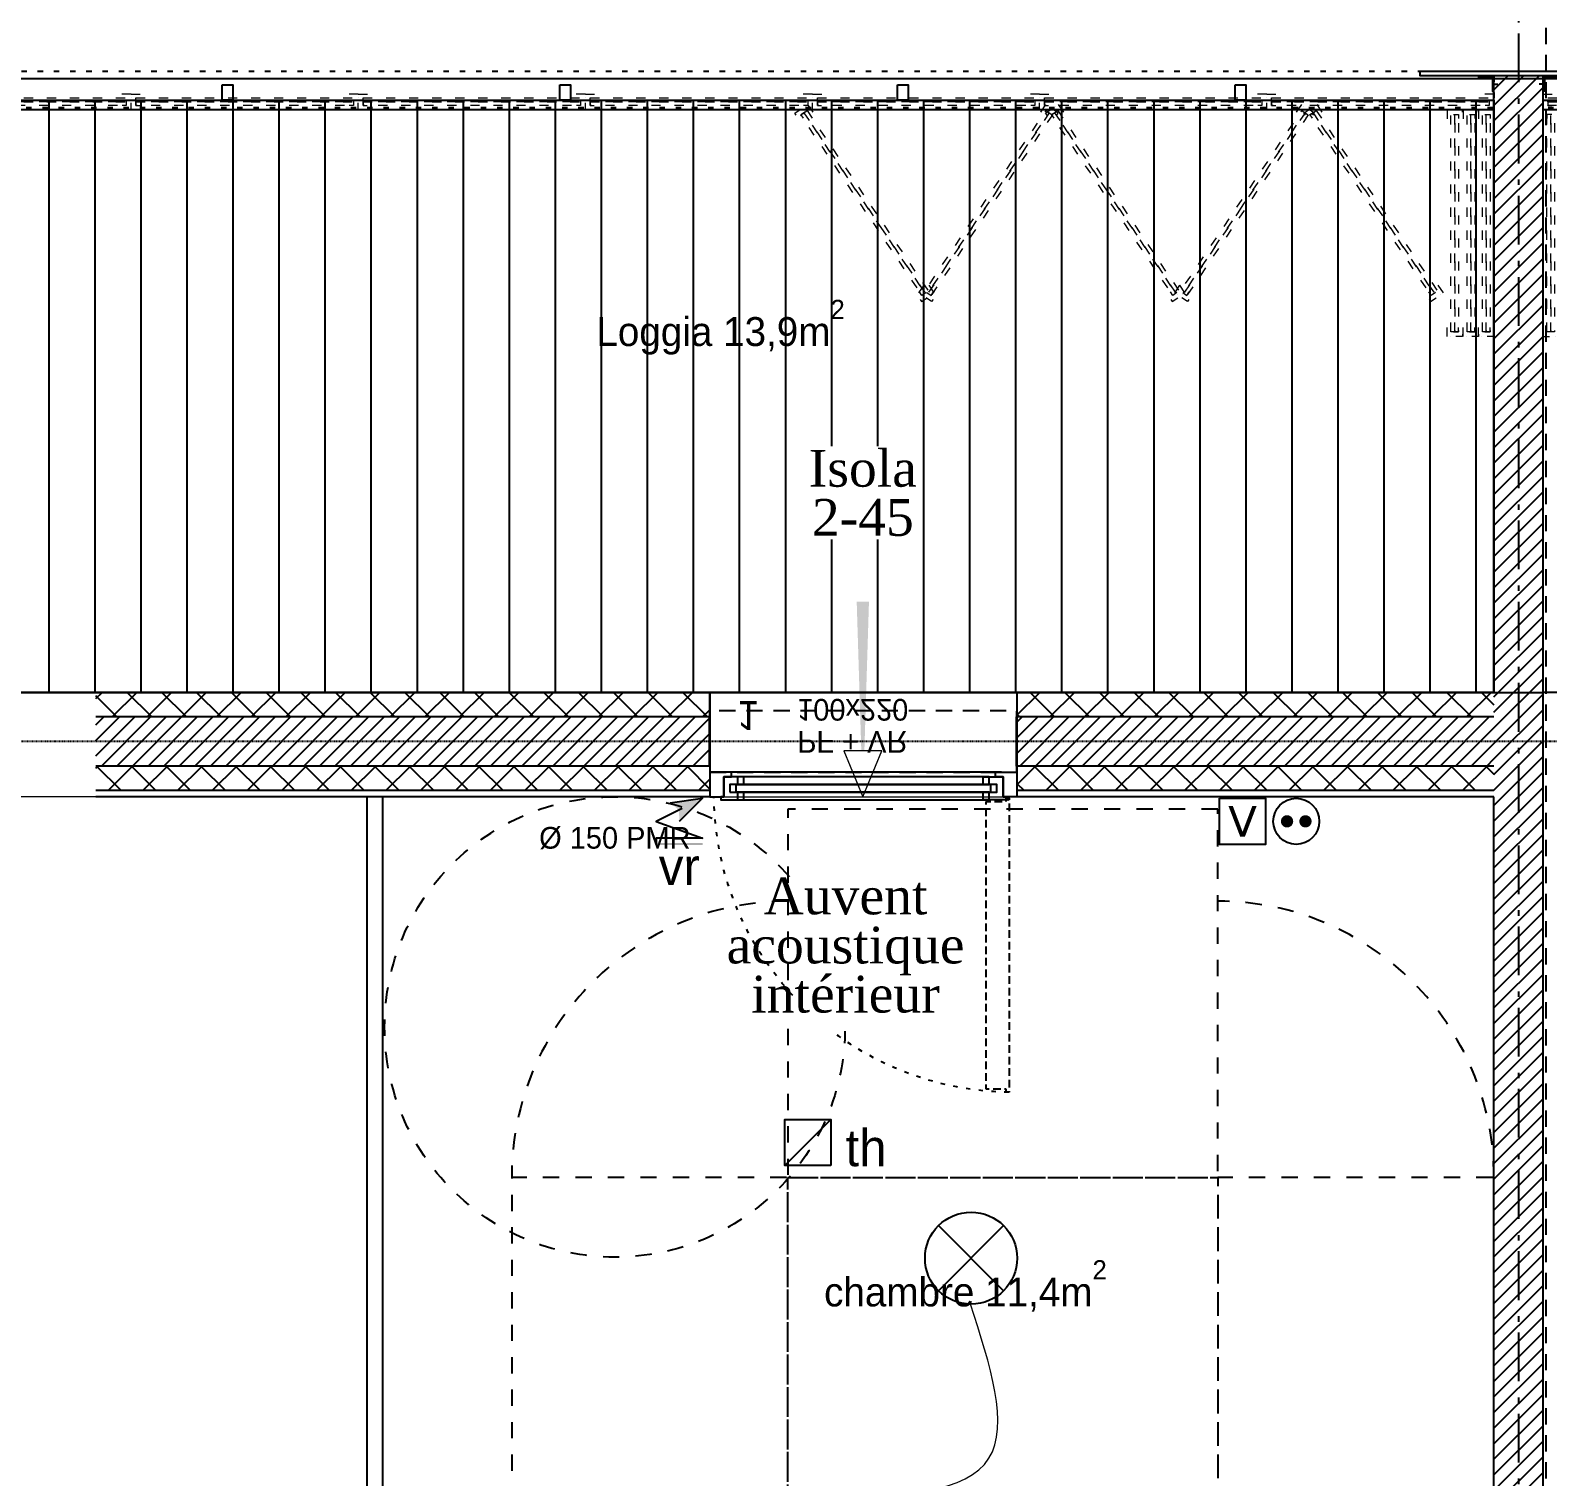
# Model space of a CAD drawing. Header units: centimetres. Extents: x 2191 to 12545, y -680 to 18662.
# Drawn here: x 9317.7 to 9812, y 4661.8 to 5133.1 of the extents above; entities that cross this region are included whole.
import ezdxf

# ---------------------------------------------------------------- set-up
doc = ezdxf.new("R2010")
doc.units = ezdxf.units.CM
for name, pattern in [('ACAD_ISO03W100', [0.295276, 0.11811, -0.177165]), ('Style de ligne -1', [0.41664, 0.20828, -0.20836]), ('Style de ligne -11', [0.347222, 0.20828, -0.138942]), ('Style de ligne -14', [0.147638, 0.098425, -0.049213]), ('Style de ligne -17', [0.347222, 0.20828, -0.138942]), ('Style de ligne -18', [0.164042, 0.054681, -0.109361]), ('Style de ligne -5', [0.20828, 0.069425, -0.138855]), ('Style de ligne -6', [1.04164, 0.625, -0.20828, 0.06943, -0.13893]), ('VW-01', [0.41656, 0.20828, -0.20828])]:
    doc.linetypes.add(name, pattern=pattern)
for name, color, linetype in [('B Aménagement intérieur', 252, 'Continuous'), ('B Faux plafonds', 252, 'Continuous'), ('B GÈnÈral_Hatch', 252, 'Continuous'), ('B Général', 252, 'Continuous'), ('C ANNOTATIONS-axes horizontaux', 252, 'Style de ligne -1'), ('C ANNOTATIONS-niveaux', 252, 'Continuous'), ('C ANNOTATIONS-PMR', 252, 'Style de ligne -5'), ('C ANNOTATIONS-prestations', 252, 'Continuous'), ('C ANNOTATIONS-texte', 252, 'Continuous'), ('D SURFACES-shab', 252, 'Continuous'), ('prlm-CHAUFF', 4, 'Continuous'), ('prlm-VMC', 93, 'Continuous')]:
    doc.layers.add(name, color=color, linetype=linetype)
for name, color, linetype, lineweight in [('B BATI-lumon', 252, 'Continuous', 20), ('prlm-ELEC-CFA', 1, 'Continuous', 25), ('prlm-ELEC-CFO', 1, 'Continuous', 25)]:
    doc.layers.add(name, color=color, linetype=linetype, lineweight=lineweight)
doc.styles.add('Eurostile', font='Eurosti.TTF')
doc.styles.add('Eurostile (bold)', font='Eurostib.TTF')
doc.styles.add('Eurostile (italic)', font='Eurostib.TTF')
doc.styles.add('prlm-elec-cfa', font='comic.ttf', dxfattribs={"height": 12})
doc.styles.add('prlm-elec-cfo', font='comic.ttf', dxfattribs={"height": 12})
doc.styles.add('prlm-vmc', font='pala.ttf', dxfattribs={"height": 14})
doc.styles.get("Standard").update_dxf_attribs({"font": 'isocp.shx', "height": 15})
pattern_1 = [(45, (0, 0), (2.4253472, -2.6458333), [])]
pattern_2 = [(225, (0, 0), (5.656854, -5.656854), []), (315, (0, 0), (-5.656854, -5.656854), [])]
pattern_3 = [(135, (0, 0), (-5.656854, -5.656854), []), (225, (0, 0), (-5.656854, 5.656854), [])]

# ---------------------------------------------------------------- blocks, each defined once
blk = doc.blocks.new('A 70.Groupe-10-1')
at = {"layer": 'B Général', "linetype": 'Style de ligne -11', "ltscale": 25.4}
blk.add_line((2145.67, -1173.93), (2145.67, 946.07), dxfattribs=at)
blk = doc.blocks.new('B 70.Groupe-15-1')
at = {"layer": 'B Faux plafonds', "linetype": 'Continuous'}
blk.add_line((9060.8, 5117.4), (9794.48, 5117.4), dxfattribs=at)
at = {"layer": 'B Faux plafonds', "linetype": 'Style de ligne -5', "ltscale": 25.4, "flags": 128}
blk.add_lwpolyline([(9060.8, 5119.84), (9794.48, 5119.84), (9794.48, 5107.88), (9060.8, 5107.88)], close=True, dxfattribs=at)
at = {"layer": 'B Général', "linetype": 'Continuous'}
for p, q in [((9323.64, 5110.39), (9323.64, 4917.39)), ((9338.64, 5110.39), (9338.64, 4917.39)), ((9353.64, 5110.39), (9353.64, 4917.39)), ((9368.64, 5110.39), (9368.64, 4917.39)), ((9383.64, 5110.39), (9383.64, 4917.39)), ((9398.64, 5110.39), (9398.64, 4917.39)), ((9413.64, 5110.39), (9413.64, 4917.39)), ((9428.64, 5110.39), (9428.64, 4917.39)), ((9443.64, 5110.39), (9443.64, 4917.39)), ((9458.64, 5110.39), (9458.64, 4917.39)), ((9473.64, 5110.39), (9473.64, 4917.39)), ((9488.64, 5110.39), (9488.64, 4917.39)), ((9503.64, 5110.39), (9503.64, 4917.39)), ((9518.64, 5110.39), (9518.64, 4917.39)), ((9533.64, 5110.39), (9533.64, 4917.39)), ((9548.64, 5110.39), (9548.64, 4917.39)), ((9563.64, 5110.39), (9563.64, 4917.39)), ((9578.64, 5110.39), (9578.64, 4917.39)), ((9593.64, 5110.39), (9593.64, 4917.39)), ((9608.64, 5110.39), (9608.64, 4917.39)), ((9623.64, 5110.39), (9623.64, 4917.39)), ((9638.64, 5110.39), (9638.64, 4917.39)), ((9653.64, 5110.39), (9653.64, 4917.39)), ((9668.64, 5110.39), (9668.64, 4917.39)), ((9683.64, 5110.39), (9683.64, 4917.39)), ((9698.64, 5110.39), (9698.64, 4917.39)), ((9713.64, 5110.39), (9713.64, 4917.39)), ((9728.64, 5110.39), (9728.64, 4917.39)), ((9743.64, 5110.39), (9743.64, 4917.39)), ((9758.64, 5110.39), (9758.64, 4917.39)), ((9773.64, 5110.39), (9773.64, 4917.39)), ((9788.64, 5110.39), (9788.64, 4917.39))]:
    blk.add_line(p, q, dxfattribs=at)
at = {"layer": 'B Général', "linetype": 'Continuous', "flags": 128}
for points in [[(9380.14, 5115.34), (9383.64, 5115.34), (9383.64, 5110.34), (9380.14, 5110.34)], [(9490.14, 5115.34), (9493.64, 5115.34), (9493.64, 5110.34), (9490.14, 5110.34)], [(9600.14, 5115.34), (9603.64, 5115.34), (9603.64, 5110.34), (9600.14, 5110.34)], [(9710.14, 5115.34), (9713.64, 5115.34), (9713.64, 5110.34), (9710.14, 5110.34)], [(9060.8, 5110.34), (9794.48, 5110.34), (9794.48, 4917.39), (9060.8, 4917.39)]]:
    blk.add_lwpolyline(points, close=True, dxfattribs=at)
blk = doc.blocks.new('B 70.Rond 150_PMR')
at = {"layer": 'B Général', "linetype": 'VW-01', "ltscale": 25.4}
blk.add_circle((0, 0), 75, dxfattribs=at)
at = {"layer": 'B Général', "insert": (-61.5, 0), "char_height": 7.059, "attachment_point": 5, "rotation": 90, "line_spacing_factor": 0.894142, "style": 'Eurostile (italic)'}
blk.add_mtext('Ø 150 PMR', dxfattribs=at)
blk = doc.blocks.new('B 70.Groupe-3-1')
at = {"layer": 'B Général', "linetype": 'VW-01', "ltscale": 25.4}
blk.add_line((70, -114.99), (-70, -80.35), dxfattribs=at)
at = {"layer": 'B Général', "linetype": 'VW-01', "ltscale": 25.4, "flags": 128}
for points in [[(-70, 35), (70, 35), (70, -155), (-70, -155)], [(-70, -114.99), (70, -114.99), (70, -155), (-70, -155)]]:
    blk.add_lwpolyline(points, close=True, dxfattribs=at)
blk = doc.blocks.new('B 70.Lit 140.190_PMR 2')
at = {"layer": 'B Général', "linetype": 'VW-01', "ltscale": 25.4, "flags": 128}
for points in [[(70, 155), (-70, 155), (-70, 35), (70, 35)], [(-70, -155), (-70, 35), (-160, 35), (-160, -155)], [(160, -155), (160, 35), (70, 35), (70, -155)]]:
    blk.add_lwpolyline(points, close=True, dxfattribs=at)
at = {"layer": 'B Général', "linetype": 'VW-01', "ltscale": 25.4}
for centre, start, end in [((-70, 35), 90, 180), ((70, 35), 0, 90)]:
    blk.add_arc(centre, 90, start, end, dxfattribs=at)
at = {"layer": 'B Général'}
blk.add_blockref('B 70.Groupe-3-1', (0, 0), dxfattribs=at)
blk = doc.blocks.new('B 70.T2 S105 (2D)')
at = {"layer": 'B Général', "linetype": 'Continuous'}
for p, q in [((-0.41, 291.55), (-0.41, -34.02)), ((-0.41, 291.55), (-0.41, -34.02)), ((4.59, 291.55), (4.59, -34.02)), ((4.59, 291.55), (4.59, -23.44))]:
    blk.add_line(p, q, dxfattribs=at)
at = {"layer": 'D SURFACES-shab', "lineweight": 18, "flags": 128}
for points in [[(-366.96, -285.55), (-79.41, -285.55), (-79.41, -224.52), (-65.42, -224.52), (-65.42, -194.52), (-65.42, -194.52), (-65.42, -129.52), (-0.41, -129.52), (-0.41, 291.55), (-366.96, 291.55), (-366.96, -99.44), (-366.96, -99.44), (-366.96, -165.55), (-366.96, -165.55)], [(4.59, 291.55), (366.73, 291.55), (366.73, -22.47), (4.59, -22.47)]]:
    blk.add_lwpolyline(points, close=True, dxfattribs=at)
at = {"layer": 'B Général'}
blk.add_blockref('B 70.Lit 140.190_PMR 2', (206.73, 132.53), dxfattribs=at)
at = {"layer": 'C ANNOTATIONS-PMR', "ltscale": 25.4, "rotation": 270}
blk.add_blockref('B 70.Rond 150_PMR', (80.33, 216.55), dxfattribs=at)
at = {"layer": 'C ANNOTATIONS-texte', "insert": (148.5, 140.54), "char_height": 9.412, "width": 108, "attachment_point": 1, "line_spacing_factor": 0.894142, "style": 'Eurostile'}
blk.add_mtext('chambre 11,4m{\\H0.6667x;\\S2^ ;}', dxfattribs=at)
blk = doc.blocks.new('B 70.PF 100.220 + VR')
at = {"layer": 'B Général', "linetype": 'Continuous'}
for p, q in [((-50, 7), (-50, 17)), ((50, 7), (50, 17))]:
    blk.add_line(p, q, dxfattribs=at)
at = {"layer": 'B Général', "linetype": 'Continuous', "lineweight": 35}
for p, q in [((-50, 7), (-50, -9)), ((50, 7), (50, -9))]:
    blk.add_line(p, q, dxfattribs=at)
at = {"layer": 'B Général'}
blk.add_line((45, 9), (-45, 9), dxfattribs=at)
at = {"layer": 'B Général', "linetype": 'Style de ligne -14', "ltscale": 25.4, "flags": 128}
blk.add_lwpolyline([(47.5, 113.27), (46.5, 113.27), (46.5, 112.27), (40, 112.27), (40, 18.5), (46.5, 18.5), (46.5, 17.5), (47.5, 17.5)], close=True, dxfattribs=at)
at = {"layer": 'B Général', "flags": 128}
for points in [[(-43, 10.5), (-43, 9), (-50, 9), (-50, 17), (-45.5, 17), (-45.5, 10.5)], [(-43.5, 15.5), (43.5, 15.5), (43.5, 13), (-43.5, 13)], [(-41, 18), (41, 18), (41, 15.5), (-41, 15.5)], [(43, 10.5), (43, 9), (50, 9), (50, 17), (45.5, 17), (45.5, 10.5)], [(-41, 13), (41, 13), (41, 10.5), (-41, 10.5)]]:
    blk.add_lwpolyline(points, close=True, dxfattribs=at)
at = {"layer": 'B Général', "linetype": 'Continuous', "flags": 128}
for points in [[(-39, 15.5), (-41.5, 15.5), (-41.5, 13), (-39, 13), (-39, 10.5), (-45.5, 10.5), (-45.5, 17), (-46.5, 17), (-46.5, 18), (-39, 18)], [(39, 15.5), (41.5, 15.5), (41.5, 13), (39, 13), (39, 10.5), (45.5, 10.5), (45.5, 17), (46.5, 17), (46.5, 18), (39, 18)]]:
    blk.add_lwpolyline(points, close=True, dxfattribs=at)
at = {"layer": 'B Général', "linetype": 'Style de ligne -17', "ltscale": 25.4, "flags": 128}
blk.add_lwpolyline([(-50, 9), (50, 9), (50, -11), (-50, -11)], close=True, dxfattribs=at)
at = {"layer": 'B Général', "flags": 128}
blk.add_lwpolyline([(-50, -9), (-50, -17), (50, -17), (50, -9)], dxfattribs=at)
at = {"layer": 'B Général'}
blk.add_circle((47, 17.5), 0.5, dxfattribs=at)
at = {"layer": 'B Général', "linetype": 'Style de ligne -18', "ltscale": 25.4}
blk.add_arc((48.78, 15.78), 97.5, 90.8973, 179.2823, dxfattribs=at)
at = {"layer": 'B Général', "insert": (-21.61, 2.65), "char_height": 7.059, "attachment_point": 1, "rotation": 360, "line_spacing_factor": 0.894142, "style": 'Eurostile'}
blk.add_mtext('PF + VR', dxfattribs=at)
at = {"layer": 'C ANNOTATIONS-prestations', "attachment_point": 1, "rotation": 360, "line_spacing_factor": 0.894142}
for s, insert, char_height, style in [('1', (-41.14, -4.77), 9.41, 'Eurostile (bold)'), ('100x220', (-21.61, -7.83), 7.059, 'Eurostile')]:
    blk.add_mtext(s, dxfattribs=dict(at, insert=insert, char_height=char_height, style=style))
blk = doc.blocks.new('B 70.Groupe-35-1')
at = {"layer": 'B Général', "linetype": 'Style de ligne -5', "ltscale": 25.4}
for p, q in [((9793.98, 5115.59), (9795.7, 5115.59)), ((9810.98, 5115.59), (9809.27, 5115.59))]:
    blk.add_line(p, q, dxfattribs=at)
at = {"layer": 'B Général', "linetype": 'Continuous', "flags": 128}
for points in [[(9770.48, 5119.84), (9870.48, 5119.84), (9870.48, 5118.34), (9770.48, 5118.34)], [(9794.48, 5114.5), (9794.48, 5118.34), (9789.48, 5118.34), (9789.48, 5117.84), (9793.98, 5117.84), (9793.98, 5113.34), (9794.48, 5113.34)], [(9810.48, 5114.5), (9810.48, 5118.34), (9815.48, 5118.34), (9815.48, 5117.84), (9810.98, 5117.84), (9810.98, 5113.34), (9810.48, 5113.34)]]:
    blk.add_lwpolyline(points, close=True, dxfattribs=at)
blk = doc.blocks.new('B 70.Groupe-36-1')
at = {"layer": 'B Général', "linetype": 'Continuous'}
blk.add_line((9810.48, 5117.4), (10544.17, 5117.4), dxfattribs=at)
at = {"layer": 'B Général', "linetype": 'Style de ligne -5', "ltscale": 25.4, "flags": 128}
blk.add_lwpolyline([(9810.48, 5119.84), (10546.87, 5119.84), (10546.87, 5107.88), (9810.48, 5107.88)], close=True, dxfattribs=at)
at = {"layer": 'B Général', "linetype": 'Continuous', "flags": 128}
blk.add_lwpolyline([(9810.48, 5110.34), (10546.87, 5110.34), (10546.87, 4917.39), (9810.48, 4917.39)], close=True, dxfattribs=at)
blk = doc.blocks.new('B 70.Groupe-65-1')
at = {"layer": 'B BATI-lumon', "linetype": 'ACAD_ISO03W100', "ltscale": 25.4, "flags": 128}
for points in [[(9276.48, 5112.35), (9279.98, 5112.35), (9279.98, 5111.11), (9278.06, 5111.11), (9278.06, 5108.61), (9279.98, 5108.61), (9279.98, 5107.35), (9276.48, 5107.35), (9276.48, 5111.35), (9276.48, 5111.35)], [(9350.48, 5112.35), (9346.98, 5112.35), (9346.98, 5111.11), (9348.91, 5111.11), (9348.91, 5108.61), (9346.98, 5108.61), (9346.98, 5107.35), (9350.48, 5107.35), (9350.48, 5111.35), (9350.48, 5111.35)], [(9278.06, 5111.11), (9348.91, 5111.11), (9348.91, 5109.86), (9278.06, 5109.86)], [(9278.06, 5109.86), (9348.91, 5109.86), (9348.91, 5108.61), (9278.06, 5108.61)]]:
    blk.add_lwpolyline(points, close=True, dxfattribs=at)
blk = doc.blocks.new('B 70.Groupe-66-1')
at = {"layer": 'B BATI-lumon', "linetype": 'ACAD_ISO03W100', "ltscale": 25.4, "flags": 128}
for points in [[(9350.48, 5112.35), (9353.98, 5112.35), (9353.98, 5111.11), (9352.06, 5111.11), (9352.06, 5108.61), (9353.98, 5108.61), (9353.98, 5107.35), (9350.48, 5107.35), (9350.48, 5111.35), (9350.48, 5111.35)], [(9424.48, 5112.35), (9420.98, 5112.35), (9420.98, 5111.11), (9422.91, 5111.11), (9422.91, 5108.61), (9420.98, 5108.61), (9420.98, 5107.35), (9424.48, 5107.35), (9424.48, 5111.35), (9424.48, 5111.35)], [(9352.06, 5111.11), (9422.91, 5111.11), (9422.91, 5109.86), (9352.06, 5109.86)], [(9352.06, 5109.86), (9422.91, 5109.86), (9422.91, 5108.61), (9352.06, 5108.61)]]:
    blk.add_lwpolyline(points, close=True, dxfattribs=at)
blk = doc.blocks.new('B 70.Groupe-67-1')
at = {"layer": 'B BATI-lumon', "linetype": 'ACAD_ISO03W100', "ltscale": 25.4, "flags": 128}
for points in [[(9424.48, 5112.35), (9427.98, 5112.35), (9427.98, 5111.11), (9426.06, 5111.11), (9426.06, 5108.61), (9427.98, 5108.61), (9427.98, 5107.35), (9424.48, 5107.35), (9424.48, 5111.35), (9424.48, 5111.35)], [(9498.48, 5112.35), (9494.98, 5112.35), (9494.98, 5111.11), (9496.91, 5111.11), (9496.91, 5108.61), (9494.98, 5108.61), (9494.98, 5107.35), (9498.48, 5107.35), (9498.48, 5111.35), (9498.48, 5111.35)], [(9426.06, 5111.11), (9496.91, 5111.11), (9496.91, 5109.86), (9426.06, 5109.86)], [(9426.06, 5109.86), (9496.91, 5109.86), (9496.91, 5108.61), (9426.06, 5108.61)]]:
    blk.add_lwpolyline(points, close=True, dxfattribs=at)
blk = doc.blocks.new('B 70.Groupe-68-1')
at = {"layer": 'B BATI-lumon', "linetype": 'ACAD_ISO03W100', "ltscale": 25.4, "flags": 128}
for points in [[(9498.48, 5112.35), (9501.98, 5112.35), (9501.98, 5111.11), (9500.06, 5111.11), (9500.06, 5108.61), (9501.98, 5108.61), (9501.98, 5107.35), (9498.48, 5107.35), (9498.48, 5111.35), (9498.48, 5111.35)], [(9572.48, 5112.35), (9568.98, 5112.35), (9568.98, 5111.11), (9570.91, 5111.11), (9570.91, 5108.61), (9568.98, 5108.61), (9568.98, 5107.35), (9572.48, 5107.35), (9572.48, 5111.35), (9572.48, 5111.35)], [(9500.06, 5111.11), (9570.91, 5111.11), (9570.91, 5109.86), (9500.06, 5109.86)], [(9500.06, 5109.86), (9570.91, 5109.86), (9570.91, 5108.61), (9500.06, 5108.61)]]:
    blk.add_lwpolyline(points, close=True, dxfattribs=at)
blk = doc.blocks.new('B 70.Groupe-69-1')
at = {"layer": 'B BATI-lumon', "linetype": 'ACAD_ISO03W100', "ltscale": 25.4, "flags": 128}
for points in [[(9572.48, 5112.35), (9575.98, 5112.35), (9575.98, 5111.11), (9574.06, 5111.11), (9574.06, 5108.61), (9575.98, 5108.61), (9575.98, 5107.35), (9572.48, 5107.35), (9572.48, 5111.35), (9572.48, 5111.35)], [(9646.48, 5112.35), (9642.98, 5112.35), (9642.98, 5111.11), (9644.91, 5111.11), (9644.91, 5108.61), (9642.98, 5108.61), (9642.98, 5107.35), (9646.48, 5107.35), (9646.48, 5111.35), (9646.48, 5111.35)], [(9574.06, 5111.11), (9644.91, 5111.11), (9644.91, 5109.86), (9574.06, 5109.86)], [(9574.06, 5109.86), (9644.91, 5109.86), (9644.91, 5108.61), (9574.06, 5108.61)]]:
    blk.add_lwpolyline(points, close=True, dxfattribs=at)
blk = doc.blocks.new('B 70.Groupe-70-1')
at = {"layer": 'B BATI-lumon', "linetype": 'ACAD_ISO03W100', "ltscale": 25.4, "flags": 128}
for points in [[(9646.48, 5112.35), (9649.98, 5112.35), (9649.98, 5111.11), (9648.06, 5111.11), (9648.06, 5108.61), (9649.98, 5108.61), (9649.98, 5107.35), (9646.48, 5107.35), (9646.48, 5111.35), (9646.48, 5111.35)], [(9720.48, 5112.35), (9716.98, 5112.35), (9716.98, 5111.11), (9718.91, 5111.11), (9718.91, 5108.61), (9716.98, 5108.61), (9716.98, 5107.35), (9720.48, 5107.35), (9720.48, 5111.35), (9720.48, 5111.35)], [(9648.06, 5111.11), (9718.91, 5111.11), (9718.91, 5109.86), (9648.06, 5109.86)], [(9648.06, 5109.86), (9718.91, 5109.86), (9718.91, 5108.61), (9648.06, 5108.61)]]:
    blk.add_lwpolyline(points, close=True, dxfattribs=at)
blk = doc.blocks.new('B 70.Groupe-71-1')
at = {"layer": 'B BATI-lumon', "linetype": 'ACAD_ISO03W100', "ltscale": 25.4, "flags": 128}
for points in [[(9720.48, 5112.35), (9723.98, 5112.35), (9723.98, 5111.11), (9722.06, 5111.11), (9722.06, 5108.61), (9723.98, 5108.61), (9723.98, 5107.35), (9720.48, 5107.35), (9720.48, 5111.35), (9720.48, 5111.35)], [(9794.48, 5112.35), (9790.98, 5112.35), (9790.98, 5111.11), (9792.91, 5111.11), (9792.91, 5108.61), (9790.98, 5108.61), (9790.98, 5107.35), (9794.48, 5107.35), (9794.48, 5111.35), (9794.48, 5111.35)], [(9722.06, 5111.11), (9792.91, 5111.11), (9792.91, 5109.86), (9722.06, 5109.86)], [(9722.06, 5109.86), (9792.91, 5109.86), (9792.91, 5108.61), (9722.06, 5108.61)]]:
    blk.add_lwpolyline(points, close=True, dxfattribs=at)
blk = doc.blocks.new('B 70.Groupe-72-1')
at = {"layer": 'B BATI-lumon', "linetype": 'ACAD_ISO03W100', "ltscale": 25.4, "flags": 128}
for points in [[(9789.48, 5107.35), (9789.48, 5103.85), (9790.73, 5103.85), (9790.73, 5105.77), (9793.23, 5105.77), (9793.23, 5103.85), (9794.48, 5103.85), (9794.48, 5107.35), (9790.49, 5107.35), (9790.49, 5107.35)], [(9790.73, 5034.93), (9790.73, 5105.77), (9791.98, 5105.77), (9791.98, 5034.93)], [(9791.98, 5034.93), (9791.98, 5105.77), (9793.23, 5105.77), (9793.23, 5034.93)], [(9789.48, 5033.35), (9789.48, 5036.85), (9790.73, 5036.85), (9790.73, 5034.93), (9793.23, 5034.93), (9793.23, 5036.85), (9794.48, 5036.85), (9794.48, 5033.35), (9790.49, 5033.35), (9790.49, 5033.35)]]:
    blk.add_lwpolyline(points, close=True, dxfattribs=at)
blk = doc.blocks.new('B 70.Groupe-73-1')
at = {"layer": 'B BATI-lumon', "linetype": 'ACAD_ISO03W100', "ltscale": 25.4, "flags": 128}
for points in [[(9784.48, 5107.35), (9784.48, 5103.85), (9785.73, 5103.85), (9785.73, 5105.77), (9788.23, 5105.77), (9788.23, 5103.85), (9789.48, 5103.85), (9789.48, 5107.35), (9785.49, 5107.35), (9785.49, 5107.35)], [(9785.73, 5034.93), (9785.73, 5105.77), (9786.98, 5105.77), (9786.98, 5034.93)], [(9786.98, 5034.93), (9786.98, 5105.77), (9788.23, 5105.77), (9788.23, 5034.93)], [(9784.48, 5033.35), (9784.48, 5036.85), (9785.73, 5036.85), (9785.73, 5034.93), (9788.23, 5034.93), (9788.23, 5036.85), (9789.48, 5036.85), (9789.48, 5033.35), (9785.49, 5033.35), (9785.49, 5033.35)]]:
    blk.add_lwpolyline(points, close=True, dxfattribs=at)
blk = doc.blocks.new('B 70.Groupe-74-1')
at = {"layer": 'B BATI-lumon', "linetype": 'ACAD_ISO03W100', "ltscale": 25.4, "flags": 128}
for points in [[(9779.23, 5107.35), (9779.23, 5103.85), (9780.48, 5103.85), (9780.48, 5105.77), (9782.98, 5105.77), (9782.98, 5103.85), (9784.23, 5103.85), (9784.23, 5107.35), (9780.24, 5107.35), (9780.24, 5107.35)], [(9780.48, 5034.93), (9780.48, 5105.77), (9781.73, 5105.77), (9781.73, 5034.93)], [(9781.73, 5034.93), (9781.73, 5105.77), (9782.98, 5105.77), (9782.98, 5034.93)], [(9779.23, 5033.35), (9779.23, 5036.85), (9780.48, 5036.85), (9780.48, 5034.93), (9782.98, 5034.93), (9782.98, 5036.85), (9784.23, 5036.85), (9784.23, 5033.35), (9780.24, 5033.35), (9780.24, 5033.35)]]:
    blk.add_lwpolyline(points, close=True, dxfattribs=at)
blk = doc.blocks.new('B 70.Groupe-75-1')
at = {"layer": 'B BATI-lumon', "linetype": 'ACAD_ISO03W100', "ltscale": 25.4, "flags": 128}
for points in [[(9736.74, 5109), (9738.69, 5106.09), (9737.66, 5105.4), (9736.59, 5106.99), (9734.51, 5105.6), (9735.58, 5104), (9734.54, 5103.3), (9732.59, 5106.21), (9735.91, 5108.44), (9735.91, 5108.44)], [(9736.59, 5106.99), (9776.09, 5048.18), (9775.05, 5047.49), (9735.55, 5106.3)], [(9735.55, 5106.3), (9775.05, 5047.49), (9774.01, 5046.79), (9734.51, 5105.6)], [(9778, 5047.57), (9776.04, 5050.47), (9775.01, 5049.78), (9776.09, 5048.18), (9774.01, 5046.79), (9772.94, 5048.38), (9771.89, 5047.68), (9773.85, 5044.78), (9777.16, 5047.01), (9777.16, 5047.01)]]:
    blk.add_lwpolyline(points, close=True, dxfattribs=at)
blk = doc.blocks.new('B 70.Groupe-76-1')
at = {"layer": 'B BATI-lumon', "linetype": 'ACAD_ISO03W100', "ltscale": 25.4, "flags": 128}
for points in [[(9732.94, 5106.3), (9693.44, 5047.49), (9692.41, 5048.18), (9731.91, 5106.99)], [(9731.76, 5109), (9729.8, 5106.09), (9730.83, 5105.4), (9731.91, 5106.99), (9733.98, 5105.6), (9732.91, 5104), (9733.95, 5103.3), (9735.91, 5106.21), (9732.59, 5108.44), (9732.59, 5108.44)], [(9733.98, 5105.6), (9694.48, 5046.79), (9693.44, 5047.49), (9732.94, 5106.3)], [(9690.5, 5047.57), (9692.45, 5050.47), (9693.48, 5049.78), (9692.41, 5048.18), (9694.48, 5046.79), (9695.56, 5048.38), (9696.6, 5047.68), (9694.65, 5044.78), (9691.33, 5047.01), (9691.33, 5047.01)]]:
    blk.add_lwpolyline(points, close=True, dxfattribs=at)
blk = doc.blocks.new('B 70.Groupe-77-1')
at = {"layer": 'B BATI-lumon', "linetype": 'ACAD_ISO03W100', "ltscale": 25.4, "flags": 128}
for points in [[(9652.56, 5109), (9654.51, 5106.09), (9653.48, 5105.4), (9652.41, 5106.99), (9650.33, 5105.6), (9651.4, 5104), (9650.36, 5103.3), (9648.41, 5106.21), (9651.73, 5108.44), (9651.73, 5108.44)], [(9652.41, 5106.99), (9691.91, 5048.18), (9690.87, 5047.49), (9651.37, 5106.3)], [(9651.37, 5106.3), (9690.87, 5047.49), (9689.83, 5046.79), (9650.33, 5105.6)], [(9693.82, 5047.57), (9691.87, 5050.47), (9690.84, 5049.78), (9691.91, 5048.18), (9689.83, 5046.79), (9688.76, 5048.38), (9687.72, 5047.68), (9689.67, 5044.78), (9692.99, 5047.01), (9692.99, 5047.01)]]:
    blk.add_lwpolyline(points, close=True, dxfattribs=at)
blk = doc.blocks.new('B 70.Groupe-78-1')
at = {"layer": 'B BATI-lumon', "linetype": 'ACAD_ISO03W100', "ltscale": 25.4, "flags": 128}
for points in [[(9649.6, 5106.3), (9610.1, 5047.49), (9609.06, 5048.18), (9648.56, 5106.99)], [(9648.41, 5109), (9646.46, 5106.09), (9647.49, 5105.4), (9648.56, 5106.99), (9650.64, 5105.6), (9649.57, 5104), (9650.61, 5103.3), (9652.56, 5106.21), (9649.24, 5108.44), (9649.24, 5108.44)], [(9650.63, 5105.6), (9611.13, 5046.79), (9610.1, 5047.49), (9649.6, 5106.3)], [(9607.15, 5047.57), (9609.1, 5050.47), (9610.13, 5049.78), (9609.06, 5048.18), (9611.14, 5046.79), (9612.21, 5048.38), (9613.25, 5047.68), (9611.3, 5044.78), (9607.98, 5047.01), (9607.98, 5047.01)]]:
    blk.add_lwpolyline(points, close=True, dxfattribs=at)
blk = doc.blocks.new('B 70.Groupe-79-1')
at = {"layer": 'B BATI-lumon', "linetype": 'ACAD_ISO03W100', "ltscale": 25.4, "flags": 128}
for points in [[(9570.87, 5109), (9572.82, 5106.09), (9571.79, 5105.4), (9570.72, 5106.99), (9568.64, 5105.6), (9569.72, 5104), (9568.67, 5103.3), (9566.72, 5106.21), (9570.04, 5108.44), (9570.04, 5108.44)], [(9570.72, 5106.99), (9610.22, 5048.18), (9609.18, 5047.49), (9569.68, 5106.3)], [(9569.68, 5106.3), (9609.18, 5047.49), (9608.15, 5046.79), (9568.65, 5105.6)], [(9612.13, 5047.57), (9610.18, 5050.47), (9609.15, 5049.78), (9610.22, 5048.18), (9608.14, 5046.79), (9607.07, 5048.38), (9606.03, 5047.68), (9607.98, 5044.78), (9611.3, 5047.01), (9611.3, 5047.01)]]:
    blk.add_lwpolyline(points, close=True, dxfattribs=at)
blk = doc.blocks.new('B 70.Groupe-131-1')
at = {"layer": 'B BATI-lumon', "linetype": 'ACAD_ISO03W100', "ltscale": 25.4, "flags": 128}
for points in [[(9810.48, 5112.35), (9813.98, 5112.35), (9813.98, 5111.11), (9812.06, 5111.11), (9812.06, 5108.61), (9813.98, 5108.61), (9813.98, 5107.35), (9810.48, 5107.35), (9810.48, 5111.35), (9810.48, 5111.35)], [(9878.17, 5112.35), (9874.67, 5112.35), (9874.67, 5111.11), (9876.6, 5111.11), (9876.6, 5108.61), (9874.67, 5108.61), (9874.67, 5107.35), (9878.17, 5107.35), (9878.17, 5111.35), (9878.17, 5111.35)], [(9812.06, 5111.11), (9876.6, 5111.11), (9876.6, 5109.86), (9812.06, 5109.86)], [(9812.06, 5109.86), (9876.6, 5109.86), (9876.6, 5108.61), (9812.06, 5108.61)]]:
    blk.add_lwpolyline(points, close=True, dxfattribs=at)
blk = doc.blocks.new('B 70.Groupe-132-1')
at = {"layer": 'B BATI-lumon', "linetype": 'ACAD_ISO03W100', "ltscale": 25.4, "flags": 128}
for points in [[(9815.48, 5107.35), (9815.48, 5103.85), (9814.24, 5103.85), (9814.24, 5105.77), (9811.74, 5105.77), (9811.74, 5103.85), (9810.48, 5103.85), (9810.48, 5107.35), (9814.48, 5107.35), (9814.48, 5107.35)], [(9811.74, 5034.93), (9811.74, 5105.77), (9812.99, 5105.77), (9812.99, 5034.93)], [(9812.99, 5034.93), (9812.99, 5105.77), (9814.24, 5105.77), (9814.24, 5034.93)], [(9815.48, 5033.35), (9815.48, 5036.85), (9814.24, 5036.85), (9814.24, 5034.93), (9811.74, 5034.93), (9811.74, 5036.85), (9810.48, 5036.85), (9810.48, 5033.35), (9814.48, 5033.35), (9814.48, 5033.35)]]:
    blk.add_lwpolyline(points, close=True, dxfattribs=at)
blk = doc.blocks.new('B 70.Groupe-166-1')
at = {"layer": 'B BATI-lumon'}
for name in ['B 70.Groupe-65-1', 'B 70.Groupe-66-1', 'B 70.Groupe-67-1', 'B 70.Groupe-68-1', 'B 70.Groupe-69-1', 'B 70.Groupe-70-1', 'B 70.Groupe-71-1', 'B 70.Groupe-131-1', 'B 70.Groupe-79-1', 'B 70.Groupe-78-1', 'B 70.Groupe-77-1', 'B 70.Groupe-76-1', 'B 70.Groupe-75-1', 'B 70.Groupe-74-1', 'B 70.Groupe-73-1', 'B 70.Groupe-72-1', 'B 70.Groupe-132-1']:
    blk.add_blockref(name, (0, 0), dxfattribs=at)
blk = doc.blocks.new('B 70.Groupe-32-1')
at = {"layer": 'B Général', "linetype": 'Style de ligne -11', "ltscale": 25.4}
blk.add_line((2145.67, -1173.93), (2145.67, 946.07), dxfattribs=at)
blk = doc.blocks.new('xi.EA')
at = {"layer": 'prlm-VMC', "color": 0, "linetype": 'ByBlock', "lineweight": 5, "flags": 128}
blk.add_lwpolyline([(-6.17, -15), (6.17, -15), (0, 0)], close=True, dxfattribs=at)
at = {"layer": 'prlm-VMC', "color": 0, "linetype": 'ByBlock', "lineweight": -2, "flags": 128}
blk.add_lwpolyline([(0, -15, 1, 4, 0), (0, -63.63, 1, 1, 0)], format="xyseb", dxfattribs=at)
at = {"layer": 'prlm-VMC', "color": 0, "linetype": 'ByBlock', "lineweight": 5}
blk.add_solid([(0, 0), (6.17, -15), (-6.17, -15), (0, 0)], dxfattribs=at)
blk = doc.blocks.new('xi.TH-ch')
at = {"layer": 'prlm-CHAUFF', "color": 0, "linetype": 'ByBlock', "lineweight": -2, "flags": 128}
blk.add_lwpolyline([(-7.5, 7.5), (7.5, 7.5), (7.5, -7.5), (-7.5, -7.5)], close=True, dxfattribs=at)
at = {"layer": 'prlm-CHAUFF', "color": 0}
blk.add_lwpolyline([(-7.5, -7.5), (7.5, 7.5)], dxfattribs=at)
blk = doc.blocks.new('xi.PTCE')
at = {"layer": 'prlm-ELEC-CFO', "color": 0}
for points in [[(-10.61, 10.61), (10.61, -10.61)], [(10.61, 10.61), (-10.61, -10.61)]]:
    blk.add_lwpolyline(points, dxfattribs=at)
at = {"layer": 'prlm-ELEC-CFO', "color": 0, "linetype": 'ByBlock'}
blk.add_circle((0, 0), 15, dxfattribs=at)
blk = doc.blocks.new('xi.PC')
at = {"color": 0, "lineweight": 5}
blk.add_wipeout([(-7.5, -7.5), (7.5, -7.5), (7.5, 7.5), (-7.5, 7.5)], dxfattribs=at).dxf.layer = 'prlm-ELEC-CFO'
at = {"layer": 'prlm-ELEC-CFO', "color": 0, "linetype": 'ByBlock', "lineweight": 5, "const_width": 2}
for points in [[(-4, 0, 1), (-2, 0, 1)], [(2, 0, 1), (4, 0, 1)]]:
    blk.add_lwpolyline(points, format="xyb", close=True, dxfattribs=at)
at = {"layer": 'prlm-ELEC-CFO', "color": 0, "linetype": 'ByBlock', "lineweight": -2}
blk.add_circle((0, 0), 7.5, dxfattribs=at)
blk = doc.blocks.new('xi.TV')
at = {"layer": 'prlm-ELEC-CFA', "color": 0, "linetype": 'ByBlock', "lineweight": -2, "flags": 128}
blk.add_lwpolyline([(-7.5, 7.5), (7.5, 7.5), (7.5, -7.5), (-7.5, -7.5)], close=True, dxfattribs=at)
at = {"layer": 'prlm-ELEC-CFA', "color": 0, "linetype": 'ByBlock', "insert": (0, 0), "char_height": 10, "width": 11.36, "attachment_point": 5}
blk.add_mtext('{\\fVerdana|b0|i0|c0|p34;V}', dxfattribs=at)
blk = doc.blocks.new('xi.VR')
at = {"layer": 'prlm-ELEC-CFO', "lineweight": 5}
blk.add_hatch(color=0, dxfattribs=at).paths.add_polyline_path([(-3, 6), (-0.1, 3.7), (0, 0), (7.5, 7.5)])
at = {"layer": 'prlm-ELEC-CFO', "color": 0}
for points in [[(-3, 6), (7.5, 7.5), (0, 0)], [(0.95, 4.23), (-7.5, 0), (7.5, -5.5), (-7.5, -5.5), (-7.5, -7.5), (7.5, -7.5)]]:
    blk.add_lwpolyline(points, dxfattribs=at)

msp = doc.modelspace()

# ---------------------------------------------------------------- hatches: boundary and pattern name
at = {"layer": 'B GÈnÈral_Hatch', "linetype": 'Continuous'}
h = msp.add_hatch(dxfattribs=at)
h.set_pattern_fill('50_BETON', color=256, style=0, pattern_type=2)
h.set_pattern_definition(pattern_1)
h.paths.add_polyline_path([(9794.48, 5118.34), (9794.48, 4300.32), (9810.48, 4282.32), (9810.48, 5118.34)])
h = msp.add_hatch(dxfattribs=at)
h.set_pattern_fill('02_ISOLANT', color=256, angle=180, style=0, pattern_type=2)
h.set_pattern_definition(pattern_2)
h.paths.add_polyline_path([(9539.08, 4909.39), (9539.08, 4917.39), (9339.04, 4917.39), (9339.04, 4909.39)])
h = msp.add_hatch(dxfattribs=at)
h.set_pattern_fill('02_ISOLANT', color=256, angle=90, style=0, pattern_type=2)
h.set_pattern_definition(pattern_3)
h.paths.add_polyline_path([(9639.08, 4909.39), (9794.48, 4909.39), (9794.48, 4917.39), (9639.08, 4917.39)])
h = msp.add_hatch(dxfattribs=at)
h.set_pattern_fill('50_BETON', color=256, style=0, pattern_type=2)
h.set_pattern_definition(pattern_1)
h.paths.add_polyline_path([(9539.08, 4893.39), (9539.08, 4909.39), (9339.04, 4909.39), (9339.04, 4893.39)])
h = msp.add_hatch(dxfattribs=at)
h.set_pattern_fill('50_BETON', color=256, style=0, pattern_type=2)
h.set_pattern_definition(pattern_1)
h.paths.add_polyline_path([(9639.08, 4893.39), (9794.48, 4893.39), (9794.48, 4909.39), (9639.08, 4909.39)])
h = msp.add_hatch(dxfattribs=at)
h.set_pattern_fill('02_ISOLANT', color=256, angle=180, style=0, pattern_type=2)
h.set_pattern_definition(pattern_2)
h.paths.add_polyline_path([(9539.08, 4885.39), (9539.08, 4893.39), (9339.04, 4893.39), (9339.04, 4885.39)])
h = msp.add_hatch(dxfattribs=at)
h.set_pattern_fill('02_ISOLANT', color=256, angle=90, style=0, pattern_type=2)
h.set_pattern_definition(pattern_3)
h.paths.add_polyline_path([(9639.08, 4885.39), (9794.48, 4885.39), (9794.48, 4893.39), (9639.08, 4893.39)])

# ---------------------------------------------------------------- linework, layer by layer
at = {"layer": 'B Général', "linetype": 'Continuous', "lineweight": 18}
for p, q in [((9794.48, 4917.39), (9794.48, 5118.34)), ((9810.48, 4282.32), (9810.48, 5118.34)), ((9539.08, 4909.39), (9339.04, 4909.39)), ((9794.48, 4909.39), (9639.08, 4909.39)), ((9539.08, 4893.39), (9339.04, 4893.39)), ((9794.48, 4893.39), (9639.08, 4893.39)), ((9794.48, 4300.32), (9794.48, 4883.39))]:
    msp.add_line(p, q, dxfattribs=at)
at = {"layer": 'B Général', "linetype": 'Continuous'}
for p, q in [((9810.48, 5118.34), (9794.48, 5118.34)), ((9794.48, 4917.39), (9794.48, 5118.34)), ((9810.48, 4282.32), (9810.48, 5118.34)), ((9539.08, 4917.39), (9339.04, 4917.39)), ((9539.08, 4917.39), (9339.04, 4917.39)), ((9539.08, 4917.39), (9539.08, 4883.39)), ((9794.48, 4917.39), (9639.08, 4917.39)), ((9639.08, 4917.39), (9639.08, 4883.39)), ((9794.48, 4917.39), (9639.08, 4917.39)), ((9539.08, 4909.39), (9339.04, 4909.39)), ((9794.48, 4909.39), (9639.08, 4909.39)), ((9539.08, 4893.39), (9339.04, 4893.39)), ((9794.48, 4893.39), (9639.08, 4893.39)), ((9539.08, 4885.39), (9339.04, 4885.39)), ((9539.08, 4885.39), (9339.04, 4885.39)), ((9794.48, 4885.39), (9639.08, 4885.39)), ((9794.48, 4885.39), (9639.08, 4885.39)), ((9539.08, 4883.39), (9339.04, 4883.39)), ((9539.08, 4883.39), (9339.04, 4883.39)), ((9794.48, 4883.39), (9639.08, 4883.39)), ((9794.48, 4883.39), (9639.08, 4883.39)), ((9794.48, 4300.32), (9794.48, 4883.39))]:
    msp.add_line(p, q, dxfattribs=at)
at = {"layer": 'B Général', "linetype": 'Continuous', "flags": 128}
for points in [[(9810.48, 5117.39), (8418.48, 5117.39), (8418.48, 4917.39), (9810.48, 4917.39)], [(9810.48, 5117.39), (8418.48, 5117.39), (8418.48, 4917.39), (9810.48, 4917.4)]]:
    msp.add_lwpolyline(points, close=True, dxfattribs=at)
at = {"layer": 'C ANNOTATIONS-axes horizontaux'}
msp.add_line((12370.81, 4901.39), (2960.81, 4901.39), dxfattribs=at)
msp.add_line((12370.81, 4901.39), (2960.81, 4901.39), dxfattribs=at)
at = {"layer": 'C ANNOTATIONS-niveaux', "linetype": 'Style de ligne -6', "ltscale": 25.4, "flags": 128}
msp.add_lwpolyline([(9745.56, 5820.39), (9745.56, 5736.89), (9802.48, 5687.89), (9802.48, 3085.39)], dxfattribs=at)
msp.add_lwpolyline([(9745.56, 5820.39), (9745.56, 5736.89), (9802.48, 5687.89), (9802.48, 3085.39)], dxfattribs=at)
at = {"layer": 'D SURFACES-shab', "linetype": 'Continuous', "flags": 128}
for points in [[(9794.48, 4917.39), (9060.8, 4917.39), (9060.8, 5107.39), (9794.48, 5107.39)], [(10546.87, 4917.39), (9810.48, 4917.39), (9810.48, 5107.39), (10546.87, 5107.39)]]:
    msp.add_lwpolyline(points, close=True, dxfattribs=at)
at = {"layer": 'prlm-ELEC-CFO', "lineweight": 13}
msp.add_spline([(9540.62, 4575.84), (9528.49, 4643.25), (9629.95, 4667.82), (9623.97, 4718.04)], degree=3, dxfattribs=at)

# ---------------------------------------------------------------- block references
at = {"layer": 'B Aménagement intérieur'}
msp.add_blockref('B 70.T2 S105 (2D)', (9427.75, 4591.84), dxfattribs=at)
at = {"layer": 'B BATI-lumon'}
msp.add_blockref('B 70.Groupe-166-1', (0, 0), dxfattribs=at)
at = {"layer": 'B Général'}
for name, p in [('A 70.Groupe-10-1', (7665.81, 4459.32)), ('B 70.Groupe-32-1', (7665.81, 4459.32)), ('B 70.Groupe-15-1', (0, 0)), ('B 70.Groupe-35-1', (0, 0)), ('B 70.Groupe-36-1', (0, 0))]:
    msp.add_blockref(name, p, dxfattribs=at)
at = {"layer": 'B Général', "xscale": -1, "rotation": 180}
msp.add_blockref('B 70.PF 100.220 + VR', (9589.08, 4900.39), dxfattribs=at)
at = {"layer": 'prlm-CHAUFF', "rotation": 179.9999999998589}
msp.add_blockref('xi.TH-ch', (9570.98, 4770.72), dxfattribs=at)
at = {"layer": 'prlm-ELEC-CFA'}
msp.add_blockref('xi.TV', (9712.59, 4875.39), dxfattribs=at)
at = {"layer": 'prlm-ELEC-CFO'}
for name, p in [('xi.VR', (9529.09, 4875.39)), ('xi.PTCE', (9624.14, 4733.04))]:
    msp.add_blockref(name, p, dxfattribs=at)
at = {"layer": 'prlm-VMC', "rotation": 180}
msp.add_blockref('xi.EA', (9588.88, 4883.39), dxfattribs=at)

# ---------------------------------------------------------------- texts
at = {"layer": 'C ANNOTATIONS-texte', "insert": (9583, 5045.34), "char_height": 9.412, "width": 264, "attachment_point": 3, "line_spacing_factor": 0.894142, "style": 'Eurostile'}
msp.add_mtext('Loggia 13,9m{\\H0.6667x;\\S2^ ;}', dxfattribs=at)

# ---------------------------------------------------------------- next in the draw order: block references
at = {"layer": 'prlm-ELEC-CFO'}
msp.add_blockref('xi.PC', (9730.08, 4875.39), dxfattribs=at)

# ---------------------------------------------------------------- next in the draw order: texts
at = {"layer": 'prlm-CHAUFF', "lineweight": 20, "insert": (9589.91, 4768.93), "char_height": 12, "attachment_point": 5, "line_spacing_factor": 0.8, "style": 'prlm-elec-cfa', "bg_fill": 3, "box_fill_scale": 1.1, "bg_fill_color": 256, "bg_fill_transparency": 0}
msp.add_mtext('th', dxfattribs=at)
at = {"layer": 'prlm-ELEC-CFO', "lineweight": 20, "insert": (9529.09, 4860.67), "char_height": 12, "attachment_point": 5, "line_spacing_factor": 0.8, "style": 'prlm-elec-cfo', "bg_fill": 3, "box_fill_scale": 1.1, "bg_fill_color": 256, "bg_fill_transparency": 0}
msp.add_mtext('vr', dxfattribs=at)
at = {"layer": 'prlm-VMC', "insert": (9588.88, 4982.35), "char_height": 12, "width": 20.51, "attachment_point": 5, "line_spacing_factor": 0.8, "style": 'prlm-vmc', "bg_fill": 3, "box_fill_scale": 1.1, "bg_fill_color": 256, "bg_fill_transparency": 0}
msp.add_mtext('Isola\\P2-45', dxfattribs=at)
at = {"layer": 'prlm-VMC', "insert": (9583.24, 4835), "char_height": 12, "width": 20.51, "attachment_point": 5, "line_spacing_factor": 0.8, "style": 'prlm-vmc', "bg_fill": 2}
msp.add_mtext('Auvent acoustique intérieur', dxfattribs=at)

doc.saveas('drawing.dxf')
